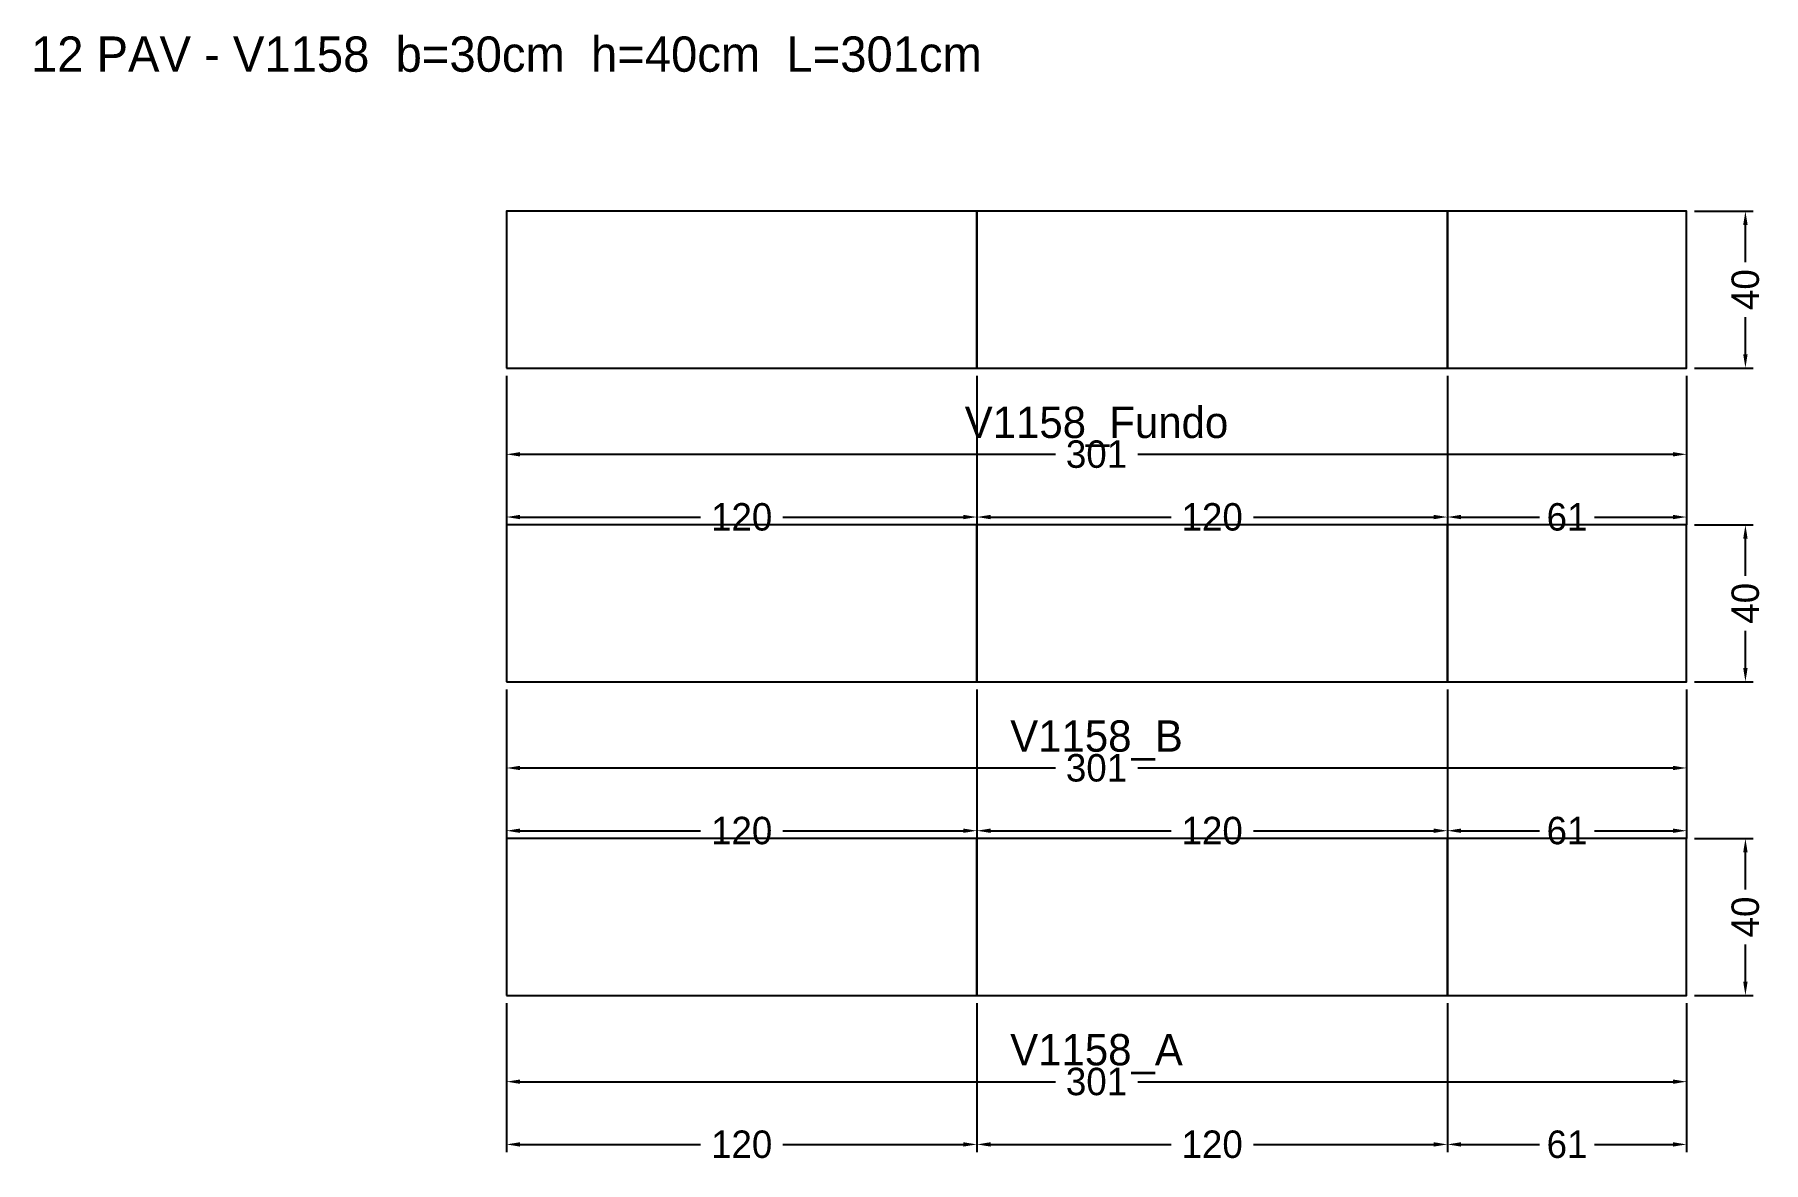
# Model space of a CAD drawing. Header units: metres. Extents: x -120 to 321, y -43 to 245.
import ezdxf

# ---------------------------------------------------------------- set-up
doc = ezdxf.new("R2010")
doc.units = ezdxf.units.M
for name, color, linetype in [('COTA', 3, 'Continuous'), ('NOMENCLATURA', 2, 'Continuous'), ('Paineis', 7, 'Continuous'), ('Texto Secao', 2, 'Continuous')]:
    doc.layers.add(name, color=color, linetype=linetype)
doc.dimstyles.new('COTA_VIG', dxfattribs={"dimtxt": 7, "dimasz": 3.5, "dimexe": 2, "dimexo": 2, "dimgap": 1.5, "dimtad": 1, "dimdec": 1, "dimcen": 2.5, "dimclrd": 3, "dimclre": 3, "dimclrt": 3, "dimazin": 3, "dimtfac": 1, "dimtmove": 0, "dimatfit": 3})

# ---------------------------------------------------------------- blocks, each defined once
blk = doc.blocks.new('_CLOSEDFILLED')
at = {"color": 0, "linetype": 'BYBLOCK'}
blk.add_solid([(-1, 0.16), (0, 0), (-1, -0.16)], dxfattribs=at)
blk = doc.blocks.new('*D1')
at = {"color": 3}
for p, q in [((0, -2), (0, -24)), ((301, -2), (301, -24)), ((3.5, -22), (140, -22)), ((161, -22), (297.5, -22))]:
    blk.add_line(p, q, dxfattribs=at)
at = {"layer": 'Defpoints'}
for p in [(0, 0), (301, 0), (0, -22)]:
    blk.add_point(p, dxfattribs=at)
at = {"layer": 'COTA', "color": 3, "xscale": 3.5, "yscale": 3.5, "rotation": 180}
blk.add_blockref('_CLOSEDFILLED', (0, -22), dxfattribs=at)
at = {"layer": 'COTA', "color": 3, "xscale": 3.5, "yscale": 3.5}
blk.add_blockref('_CLOSEDFILLED', (301, -22), dxfattribs=at)
at = {"layer": 'COTA', "color": 3, "insert": (150.5, -22), "char_height": 7, "attachment_point": 5}
blk.add_mtext('301', dxfattribs=at)
blk = doc.blocks.new('*D2')
at = {"color": 3}
for p, q in [((0, -2), (0, -40)), ((120, -2), (120, -40)), ((3.5, -38), (49.5, -38)), ((70.5, -38), (116.5, -38))]:
    blk.add_line(p, q, dxfattribs=at)
at = {"layer": 'Defpoints'}
for p in [(0, 0), (120, 0), (0, -38)]:
    blk.add_point(p, dxfattribs=at)
at = {"layer": 'COTA', "color": 3, "xscale": 3.5, "yscale": 3.5, "rotation": 180}
blk.add_blockref('_CLOSEDFILLED', (0, -38), dxfattribs=at)
at = {"layer": 'COTA', "color": 3, "xscale": 3.5, "yscale": 3.5}
blk.add_blockref('_CLOSEDFILLED', (120, -38), dxfattribs=at)
at = {"layer": 'COTA', "color": 3, "insert": (60, -38), "char_height": 7, "attachment_point": 5}
blk.add_mtext('120', dxfattribs=at)
blk = doc.blocks.new('*D3')
at = {"color": 3}
for p, q in [((120, -2), (120, -40)), ((240, -2), (240, -40)), ((123.5, -38), (169.5, -38)), ((190.5, -38), (236.5, -38))]:
    blk.add_line(p, q, dxfattribs=at)
at = {"layer": 'Defpoints'}
for p in [(120, 0), (240, 0), (120, -38)]:
    blk.add_point(p, dxfattribs=at)
at = {"layer": 'COTA', "color": 3, "xscale": 3.5, "yscale": 3.5, "rotation": 180}
blk.add_blockref('_CLOSEDFILLED', (120, -38), dxfattribs=at)
at = {"layer": 'COTA', "color": 3, "xscale": 3.5, "yscale": 3.5}
blk.add_blockref('_CLOSEDFILLED', (240, -38), dxfattribs=at)
at = {"layer": 'COTA', "color": 3, "insert": (180, -38), "char_height": 7, "attachment_point": 5}
blk.add_mtext('120', dxfattribs=at)
blk = doc.blocks.new('*D4')
at = {"color": 3}
for p, q in [((240, -2), (240, -40)), ((301, -2), (301, -40)), ((243.5, -38), (263.5, -38)), ((277.5, -38), (297.5, -38))]:
    blk.add_line(p, q, dxfattribs=at)
at = {"layer": 'Defpoints'}
for p in [(240, 0), (301, 0), (240, -38)]:
    blk.add_point(p, dxfattribs=at)
at = {"layer": 'COTA', "color": 3, "xscale": 3.5, "yscale": 3.5, "rotation": 180}
blk.add_blockref('_CLOSEDFILLED', (240, -38), dxfattribs=at)
at = {"layer": 'COTA', "color": 3, "xscale": 3.5, "yscale": 3.5}
blk.add_blockref('_CLOSEDFILLED', (301, -38), dxfattribs=at)
at = {"layer": 'COTA', "color": 3, "insert": (270.5, -38), "char_height": 7, "attachment_point": 5}
blk.add_mtext('61', dxfattribs=at)
blk = doc.blocks.new('*D5')
at = {"color": 3}
for p, q in [((303, 40), (318, 40)), ((316, 27), (316, 36.5)), ((316, 3.5), (316, 13)), ((303, 0), (318, 0))]:
    blk.add_line(p, q, dxfattribs=at)
at = {"layer": 'Defpoints'}
for p in [(301, 40), (301, 0), (316, 0)]:
    blk.add_point(p, dxfattribs=at)
at = {"layer": 'COTA', "color": 3, "xscale": 3.5, "yscale": 3.5}
for p, rotation in [((316, 40), 90), ((316, 0), 270)]:
    blk.add_blockref('_CLOSEDFILLED', p, dxfattribs=dict(at, rotation=rotation))
at = {"layer": 'COTA', "color": 3, "insert": (316, 20), "char_height": 7, "attachment_point": 5, "rotation": 90}
blk.add_mtext('40', dxfattribs=at)
blk = doc.blocks.new('*D6')
at = {"color": 3}
for p, q in [((0, 78), (0, 56)), ((301, 78), (301, 56)), ((3.5, 58), (140, 58)), ((161, 58), (297.5, 58))]:
    blk.add_line(p, q, dxfattribs=at)
at = {"layer": 'Defpoints'}
for p in [(0, 80), (301, 80), (0, 58)]:
    blk.add_point(p, dxfattribs=at)
at = {"layer": 'COTA', "color": 3, "xscale": 3.5, "yscale": 3.5, "rotation": 180}
blk.add_blockref('_CLOSEDFILLED', (0, 58), dxfattribs=at)
at = {"layer": 'COTA', "color": 3, "xscale": 3.5, "yscale": 3.5}
blk.add_blockref('_CLOSEDFILLED', (301, 58), dxfattribs=at)
at = {"layer": 'COTA', "color": 3, "insert": (150.5, 58), "char_height": 7, "attachment_point": 5}
blk.add_mtext('301', dxfattribs=at)
blk = doc.blocks.new('*D7')
at = {"color": 3}
for p, q in [((0, 78), (0, 40)), ((120, 78), (120, 40)), ((3.5, 42), (49.5, 42)), ((70.5, 42), (116.5, 42))]:
    blk.add_line(p, q, dxfattribs=at)
at = {"layer": 'Defpoints'}
for p in [(0, 80), (120, 80), (0, 42)]:
    blk.add_point(p, dxfattribs=at)
at = {"layer": 'COTA', "color": 3, "xscale": 3.5, "yscale": 3.5, "rotation": 180}
blk.add_blockref('_CLOSEDFILLED', (0, 42), dxfattribs=at)
at = {"layer": 'COTA', "color": 3, "xscale": 3.5, "yscale": 3.5}
blk.add_blockref('_CLOSEDFILLED', (120, 42), dxfattribs=at)
at = {"layer": 'COTA', "color": 3, "insert": (60, 42), "char_height": 7, "attachment_point": 5}
blk.add_mtext('120', dxfattribs=at)
blk = doc.blocks.new('*D8')
at = {"color": 3}
for p, q in [((120, 78), (120, 40)), ((240, 78), (240, 40)), ((123.5, 42), (169.5, 42)), ((190.5, 42), (236.5, 42))]:
    blk.add_line(p, q, dxfattribs=at)
at = {"layer": 'Defpoints'}
for p in [(120, 80), (240, 80), (120, 42)]:
    blk.add_point(p, dxfattribs=at)
at = {"layer": 'COTA', "color": 3, "xscale": 3.5, "yscale": 3.5, "rotation": 180}
blk.add_blockref('_CLOSEDFILLED', (120, 42), dxfattribs=at)
at = {"layer": 'COTA', "color": 3, "xscale": 3.5, "yscale": 3.5}
blk.add_blockref('_CLOSEDFILLED', (240, 42), dxfattribs=at)
at = {"layer": 'COTA', "color": 3, "insert": (180, 42), "char_height": 7, "attachment_point": 5}
blk.add_mtext('120', dxfattribs=at)
blk = doc.blocks.new('*D9')
at = {"color": 3}
for p, q in [((240, 78), (240, 40)), ((301, 78), (301, 40)), ((243.5, 42), (263.5, 42)), ((277.5, 42), (297.5, 42))]:
    blk.add_line(p, q, dxfattribs=at)
at = {"layer": 'Defpoints'}
for p in [(240, 80), (301, 80), (240, 42)]:
    blk.add_point(p, dxfattribs=at)
at = {"layer": 'COTA', "color": 3, "xscale": 3.5, "yscale": 3.5, "rotation": 180}
blk.add_blockref('_CLOSEDFILLED', (240, 42), dxfattribs=at)
at = {"layer": 'COTA', "color": 3, "xscale": 3.5, "yscale": 3.5}
blk.add_blockref('_CLOSEDFILLED', (301, 42), dxfattribs=at)
at = {"layer": 'COTA', "color": 3, "insert": (270.5, 42), "char_height": 7, "attachment_point": 5}
blk.add_mtext('61', dxfattribs=at)
blk = doc.blocks.new('*D10')
at = {"color": 3}
for p, q in [((303, 120), (318, 120)), ((316, 107), (316, 116.5)), ((316, 83.5), (316, 93)), ((303, 80), (318, 80))]:
    blk.add_line(p, q, dxfattribs=at)
at = {"layer": 'Defpoints'}
for p in [(301, 120), (301, 80), (316, 80)]:
    blk.add_point(p, dxfattribs=at)
at = {"layer": 'COTA', "color": 3, "xscale": 3.5, "yscale": 3.5}
for p, rotation in [((316, 120), 90), ((316, 80), 270)]:
    blk.add_blockref('_CLOSEDFILLED', p, dxfattribs=dict(at, rotation=rotation))
at = {"layer": 'COTA', "color": 3, "insert": (316, 100), "char_height": 7, "attachment_point": 5, "rotation": 90}
blk.add_mtext('40', dxfattribs=at)
blk = doc.blocks.new('*D11')
at = {"color": 3}
for p, q in [((0, 158), (0, 136)), ((301, 158), (301, 136)), ((3.5, 138), (140, 138)), ((161, 138), (297.5, 138))]:
    blk.add_line(p, q, dxfattribs=at)
at = {"layer": 'Defpoints'}
for p in [(0, 160), (301, 160), (0, 138)]:
    blk.add_point(p, dxfattribs=at)
at = {"layer": 'COTA', "color": 3, "xscale": 3.5, "yscale": 3.5, "rotation": 180}
blk.add_blockref('_CLOSEDFILLED', (0, 138), dxfattribs=at)
at = {"layer": 'COTA', "color": 3, "xscale": 3.5, "yscale": 3.5}
blk.add_blockref('_CLOSEDFILLED', (301, 138), dxfattribs=at)
at = {"layer": 'COTA', "color": 3, "insert": (150.5, 138), "char_height": 7, "attachment_point": 5}
blk.add_mtext('301', dxfattribs=at)
blk = doc.blocks.new('*D12')
at = {"color": 3}
for p, q in [((0, 158), (0, 120)), ((120, 158), (120, 120)), ((3.5, 122), (49.5, 122)), ((70.5, 122), (116.5, 122))]:
    blk.add_line(p, q, dxfattribs=at)
at = {"layer": 'Defpoints'}
for p in [(0, 160), (120, 160), (0, 122)]:
    blk.add_point(p, dxfattribs=at)
at = {"layer": 'COTA', "color": 3, "xscale": 3.5, "yscale": 3.5, "rotation": 180}
blk.add_blockref('_CLOSEDFILLED', (0, 122), dxfattribs=at)
at = {"layer": 'COTA', "color": 3, "xscale": 3.5, "yscale": 3.5}
blk.add_blockref('_CLOSEDFILLED', (120, 122), dxfattribs=at)
at = {"layer": 'COTA', "color": 3, "insert": (60, 122), "char_height": 7, "attachment_point": 5}
blk.add_mtext('120', dxfattribs=at)
blk = doc.blocks.new('*D13')
at = {"color": 3}
for p, q in [((120, 158), (120, 120)), ((240, 158), (240, 120)), ((123.5, 122), (169.5, 122)), ((190.5, 122), (236.5, 122))]:
    blk.add_line(p, q, dxfattribs=at)
at = {"layer": 'Defpoints'}
for p in [(120, 160), (240, 160), (120, 122)]:
    blk.add_point(p, dxfattribs=at)
at = {"layer": 'COTA', "color": 3, "xscale": 3.5, "yscale": 3.5, "rotation": 180}
blk.add_blockref('_CLOSEDFILLED', (120, 122), dxfattribs=at)
at = {"layer": 'COTA', "color": 3, "xscale": 3.5, "yscale": 3.5}
blk.add_blockref('_CLOSEDFILLED', (240, 122), dxfattribs=at)
at = {"layer": 'COTA', "color": 3, "insert": (180, 122), "char_height": 7, "attachment_point": 5}
blk.add_mtext('120', dxfattribs=at)
blk = doc.blocks.new('*D14')
at = {"color": 3}
for p, q in [((240, 158), (240, 120)), ((301, 158), (301, 120)), ((243.5, 122), (263.5, 122)), ((277.5, 122), (297.5, 122))]:
    blk.add_line(p, q, dxfattribs=at)
at = {"layer": 'Defpoints'}
for p in [(240, 160), (301, 160), (240, 122)]:
    blk.add_point(p, dxfattribs=at)
at = {"layer": 'COTA', "color": 3, "xscale": 3.5, "yscale": 3.5, "rotation": 180}
blk.add_blockref('_CLOSEDFILLED', (240, 122), dxfattribs=at)
at = {"layer": 'COTA', "color": 3, "xscale": 3.5, "yscale": 3.5}
blk.add_blockref('_CLOSEDFILLED', (301, 122), dxfattribs=at)
at = {"layer": 'COTA', "color": 3, "insert": (270.5, 122), "char_height": 7, "attachment_point": 5}
blk.add_mtext('61', dxfattribs=at)
blk = doc.blocks.new('*D15')
at = {"color": 3}
for p, q in [((303, 200), (318, 200)), ((316, 187), (316, 196.5)), ((316, 163.5), (316, 173)), ((303, 160), (318, 160))]:
    blk.add_line(p, q, dxfattribs=at)
at = {"layer": 'Defpoints'}
for p in [(301, 200), (301, 160), (316, 160)]:
    blk.add_point(p, dxfattribs=at)
at = {"layer": 'COTA', "color": 3, "xscale": 3.5, "yscale": 3.5}
for p, rotation in [((316, 200), 90), ((316, 160), 270)]:
    blk.add_blockref('_CLOSEDFILLED', p, dxfattribs=dict(at, rotation=rotation))
at = {"layer": 'COTA', "color": 3, "insert": (316, 180), "char_height": 7, "attachment_point": 5, "rotation": 90}
blk.add_mtext('40', dxfattribs=at)

msp = doc.modelspace()

# ---------------------------------------------------------------- linework, layer by layer
at = {"layer": 'Paineis'}
for points in [[(0, 160), (120, 160), (120, 200), (0, 200)], [(120, 160), (240, 160), (240, 200), (120, 200)], [(240, 160), (301, 160), (301, 200), (240, 200)], [(0, 80), (120, 80), (120, 120), (0, 120)], [(120, 80), (240, 80), (240, 120), (120, 120)], [(240, 80), (301, 80), (301, 120), (240, 120)], [(0, 0), (120, 0), (120, 40), (0, 40)], [(120, 0), (240, 0), (240, 40), (120, 40)], [(240, 0), (301, 0), (301, 40), (240, 40)]]:
    msp.add_lwpolyline(points, close=True, dxfattribs=at)

# ---------------------------------------------------------------- texts
at = {"layer": 'NOMENCLATURA', "insert": (0, 240), "char_height": 9, "width": 321, "attachment_point": 5}
msp.add_mtext('12 PAV - V1158  b=30cm  h=40cm  L=301cm', dxfattribs=at)
at = {"layer": 'Texto Secao', "char_height": 8, "width": 321, "attachment_point": 5}
for s, insert in [('V1158_Fundo', (150.5, 145)), ('V1158_B', (150.5, 65)), ('V1158_A', (150.5, -15))]:
    msp.add_mtext(s, dxfattribs=dict(at, insert=insert))

# ---------------------------------------------------------------- dimensions: what is measured, and where the dimension line sits
at = {"layer": 'COTA'}
for base, p1, p2, picture, middle in [((316, 160), (301, 160), (301, 200), '*D15', (316, 180)), ((316, 80), (301, 80), (301, 120), '*D10', (316, 100)), ((316, 0), (301, 0), (301, 40), '*D5', (316, 20))]:
    dim = msp.add_linear_dim(base=base, p1=p1, p2=p2, angle=90, dimstyle='COTA_VIG', dxfattribs=at)
    dim.commit()
    dim.dimension.update_dxf_attribs({"geometry": picture, "text_midpoint": middle})
for base, p1, p2, picture, middle in [((0, 138), (0, 160), (301, 160), '*D11', (150.5, 138)), ((0, 122), (0, 160), (120, 160), '*D12', (60, 122)), ((120, 122), (120, 160), (240, 160), '*D13', (180, 122)), ((240, 122), (240, 160), (301, 160), '*D14', (270.5, 122)), ((0, 58), (0, 80), (301, 80), '*D6', (150.5, 58)), ((0, 42), (0, 80), (120, 80), '*D7', (60, 42)), ((120, 42), (120, 80), (240, 80), '*D8', (180, 42)), ((240, 42), (240, 80), (301, 80), '*D9', (270.5, 42)), ((0, -22), (0, 0), (301, 0), '*D1', (150.5, -22)), ((0, -38), (0, 0), (120, 0), '*D2', (60, -38)), ((120, -38), (120, 0), (240, 0), '*D3', (180, -38)), ((240, -38), (240, 0), (301, 0), '*D4', (270.5, -38))]:
    dim = msp.add_linear_dim(base=base, p1=p1, p2=p2, dimstyle='COTA_VIG', dxfattribs=at)
    dim.commit()
    dim.dimension.update_dxf_attribs({"geometry": picture, "text_midpoint": middle})

doc.saveas('drawing.dxf')
